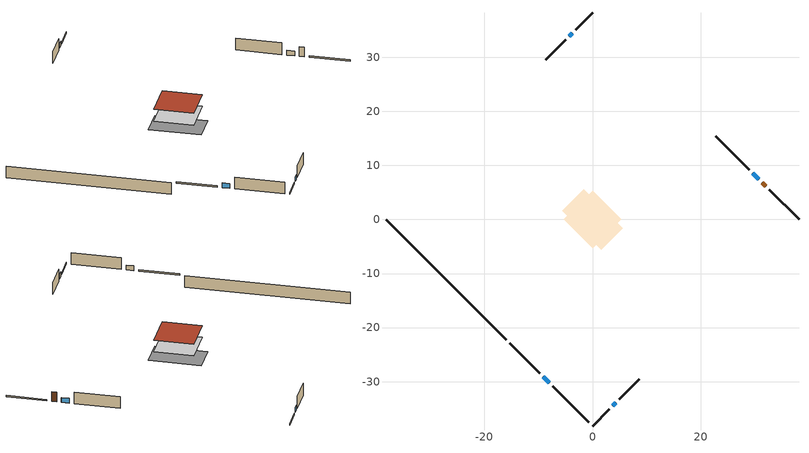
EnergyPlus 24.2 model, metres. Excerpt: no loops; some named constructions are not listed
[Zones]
conditioned space
 floor adiabatic (AdiabaticFloorConstruction): -5.34,0 0,5.34 5.34,0 0,-5.34 z0.3
 floor foundation (Slab1 construction): -5.57,1.59 -1.59,5.57 5.57,-1.59 1.59,-5.57 z-2.13
 wall outside (RimJoist1 construction): -15.27,-22.94 -9.75,-28.46 z0.3:0.61
 wall outside (RimJoist2 construction): 0,38.21 -3.06,35.15 z0.3:0.61
 wall outside (RimJoist3 construction): 38.21,0 32.69,5.52 z0.3:0.61
 wall outside (RimJoist4 construction): 0,-38.21 3.06,-35.15 z0.3:0.61
 wall outside (AdiabaticWallConstruction 1): 32.04,6.17 31.39,6.82 z0.3:2.34
 wall outside (AdiabaticWallConstruction): -9.09,-29.12 -8.05,-30.16 / 30.73,7.48 29.69,8.52 z0.3:1.31; -3.72,34.49 -4.28,33.93 / 3.72,-34.49 4.28,-33.93 z0.3:1.34
 wall outside (Wall1 construction): -7.39,-30.82 -0.66,-37.55 z0.3:2.74
 wall outside (Wall2 construction): -4.94,33.27 -8.68,29.53 z0.3:2.74
 wall outside (Wall3 construction): 29.03,9.18 22.83,15.38 z0.3:2.74
 wall outside (Wall4 construction): 4.94,-33.27 8.68,-29.53 z0.3:2.74
 wall foundation (FoundationWall1 construction): -38.21,0 -15.93,-22.29 z-2.13:0.3
 window (WindowConstruction): -9.09,-29.12 -8.05,-30.16 z0.3:1.31
 window (WindowConstruction 1): -3.72,34.49 -4.28,33.93 z0.3:1.34
 window (WindowConstruction 2): 30.73,7.48 29.69,8.52 z0.3:1.31
 window (WindowConstruction 3): 3.72,-34.49 4.28,-33.93 z0.3:1.34
 door (Door): 32.04,6.17 31.39,6.82 z0.3:2.34
 ceiling adiabatic (AdiabaticFloorConstruction): 0,-5.34 5.34,0 0,5.34 -5.34,0 z0.3
 roof outside (Roof1 construction): 0,5.34 -5.34,0 0,-5.34 5.34,0 z2.74
[EnergyManagementSystem:OutputVariable] Update Frequency=ZoneTimestep
Name | EMS Variable | Type of Data in Variable | EMS Program or Subroutine | Units
loads_clg_skylights_conduction_annual_outvar; loads_clg_skylights_conduction_timeseries_outvar | loads_clg_skylights_conduction | Summed | component_loads_program | J
loads_clg_skylights_solar_annual_outvar; loads_clg_skylights_solar_timeseries_outvar | loads_clg_skylights_solar | Summed | component_loads_program | J
loads_clg_floors_annual_outvar; loads_clg_floors_timeseries_outvar | loads_clg_floors | Summed | component_loads_program | J
loads_clg_slabs_annual_outvar; loads_clg_slabs_timeseries_outvar | loads_clg_slabs | Summed | component_loads_program | J
loads_clg_internal_mass_annual_outvar; loads_clg_internal_mass_timeseries_outvar | loads_clg_internal_mass | Summed | component_loads_program | J
loads_clg_infil_annual_outvar; loads_clg_infil_timeseries_outvar | loads_clg_infil | Summed | component_loads_program | J
loads_clg_natvent_annual_outvar; loads_clg_natvent_timeseries_outvar | loads_clg_natvent | Summed | component_loads_program | J
loads_clg_mechvent_annual_outvar; loads_clg_mechvent_timeseries_outvar | loads_clg_mechvent | Summed | component_loads_program | J
loads_clg_whf_annual_outvar; loads_clg_whf_timeseries_outvar | loads_clg_whf | Summed | component_loads_program | J
loads_clg_ducts_annual_outvar; loads_clg_ducts_timeseries_outvar | loads_clg_ducts | Summed | component_loads_program | J
loads_clg_intgains_annual_outvar; loads_clg_intgains_timeseries_outvar | loads_clg_intgains | Summed | component_loads_program | J
loads_clg_lighting_annual_outvar; loads_clg_lighting_timeseries_outvar | loads_clg_lighting | Summed | component_loads_program | J
loads_htg_tot_annual_outvar; loads_htg_tot_timeseries_outvar | loads_htg_tot | Summed | total_loads_program | J
loads_clg_tot_annual_outvar; loads_clg_tot_timeseries_outvar | loads_clg_tot | Summed | total_loads_program | J
total_infil_flow_rate_timeseries_outvar | total_infil_flow_rate | Averaged | total_airflows_program | m^3/s
total_mechvent_flow_rate_timeseries_outvar | total_mechvent_flow_rate | Averaged | total_airflows_program | m^3/s
total_natvent_flow_rate_timeseries_outvar | total_natvent_flow_rate | Averaged | total_airflows_program | m^3/s
total_whf_flow_rate_timeseries_outvar | total_whf_flow_rate | Averaged | total_airflows_program | m^3/s
[Schedule:Day:Interval]
cooling season schedule day; cooling season schedule day 2; cooling season schedule default day; natural vent schedule default day: No, 24:00, 0
cooling season schedule day 1; natural vent schedule day: No, 24:00, 1
exterior lighting schedule day 10: No, 01:00, 0.552381, 03:00, 0.510952, 05:00, 0.483333, 06:00, 0.538571, 07:00, 0.607619, 08:00, 0.56619, 09:00, 0.428095, 10:00, 0.345238, 12:00, 0.331429, 13:00, 0.345238, 14:00, 0.386667, 15:00, 0.414286, 16:00, 0.483333, 17:00, 0.607619, 18:00, 0.773333, 19:00, 0.88381, 20:00, 0.939048, 21:00, 0.966667, 22:00, 0.897619, 23:00, 0.773333, 24:00, 0.649048
exterior lighting schedule day 11: No, 01:00, 0.571429, 03:00, 0.528571, 05:00, 0.5, 06:00, 0.557143, 07:00, 0.628571, 08:00, 0.585714, 09:00, 0.442857, 10:00, 0.357143, 12:00, 0.342857, 13:00, 0.357143, 14:00, 0.4, 15:00, 0.428571, 16:00, 0.5, 17:00, 0.628571, 18:00, 0.8, 19:00, 0.914286, 20:00, 0.971429, 21:00, 1, 22:00, 0.928571, 23:00, 0.8, 24:00, 0.671429
exterior lighting schedule day 7: No, 01:00, 0.419048, 03:00, 0.387619, 05:00, 0.366667, 06:00, 0.408571, 07:00, 0.460952, 08:00, 0.429524, 09:00, 0.324762, 10:00, 0.261905, 12:00, 0.251429, 13:00, 0.261905, 14:00, 0.293333, 15:00, 0.314286, 16:00, 0.366667, 17:00, 0.460952, 18:00, 0.586667, 19:00, 0.670476, 20:00, 0.712381, 21:00, 0.733333, 22:00, 0.680952, 23:00, 0.586667, 24:00, 0.492381
exterior lighting schedule day 8: No, 01:00, 0.466667, 03:00, 0.431667, 05:00, 0.408333, 06:00, 0.455, 07:00, 0.513333, 08:00, 0.478333, 09:00, 0.361667, 10:00, 0.291667, 12:00, 0.28, 13:00, 0.291667, 14:00, 0.326667, 15:00, 0.35, 16:00, 0.408333, 17:00, 0.513333, 18:00, 0.653333, 19:00, 0.746667, 20:00, 0.793333, 21:00, 0.816667, 22:00, 0.758333, 23:00, 0.653333, 24:00, 0.548333
exterior lighting schedule day 9: No, 01:00, 0.509524, 03:00, 0.47131, 05:00, 0.445833, 06:00, 0.496786, 07:00, 0.560476, 08:00, 0.522262, 09:00, 0.394881, 10:00, 0.318452, 12:00, 0.305714, 13:00, 0.318452, 14:00, 0.356667, 15:00, 0.382143, 16:00, 0.445833, 17:00, 0.560476, 18:00, 0.713333, 19:00, 0.815238, 20:00, 0.86619, 21:00, 0.891667, 22:00, 0.827976, 23:00, 0.713333, 24:00, 0.59869
[Schedule:Week:Daily]
cooling season schedule Week Rule - Jan1-May26: cooling season schedule day, cooling season schedule day, cooling season schedule day, cooling season schedule day, cooling season schedule day, cooling season schedule day, cooling season schedule day, cooling season schedule default day, cooling season schedule default day, cooling season schedule default day, cooling season schedule default day, cooling season schedule default day
cooling season schedule Week Rule - May27-Jun2: cooling season schedule day, cooling season schedule day, cooling season schedule day, cooling season schedule day, cooling season schedule day, cooling season schedule day 1, cooling season schedule day 1, cooling season schedule default day, cooling season schedule default day, cooling season schedule default day, cooling season schedule default day, cooling season schedule default day
cooling season schedule Week Rule - Jun3-Sep29: cooling season schedule day 1, cooling season schedule day 1, cooling season schedule day 1, cooling season schedule day 1, cooling season schedule day 1, cooling season schedule day 1, cooling season schedule day 1, cooling season schedule default day, cooling season schedule default day, cooling season schedule default day, cooling season schedule default day, cooling season schedule default day
cooling season schedule Week Rule - Sep30-Oct6: cooling season schedule day 1, cooling season schedule day 2, cooling season schedule day 2, cooling season schedule day 2, cooling season schedule day 2, cooling season schedule day 2, cooling season schedule day 2, cooling season schedule default day, cooling season schedule default day, cooling season schedule default day, cooling season schedule default day, cooling season schedule default day
cooling season schedule Week Rule - Oct7-Dec31: cooling season schedule day 2, cooling season schedule day 2, cooling season schedule day 2, cooling season schedule day 2, cooling season schedule day 2, cooling season schedule day 2, cooling season schedule day 2, cooling season schedule default day, cooling season schedule default day, cooling season schedule default day, cooling season schedule default day, cooling season schedule default day
natural vent schedule Week Rule - Jan1-Jan6: natural vent schedule day, natural vent schedule day, natural vent schedule default day, natural vent schedule day, natural vent schedule default day, natural vent schedule day, natural vent schedule default day, natural vent schedule default day, natural vent schedule default day, natural vent schedule default day, natural vent schedule default day, natural vent schedule default day
natural vent schedule Week Rule - Jan7-Dec31: natural vent schedule default day, natural vent schedule day, natural vent schedule default day, natural vent schedule day, natural vent schedule default day, natural vent schedule day, natural vent schedule default day, natural vent schedule default day, natural vent schedule default day, natural vent schedule default day, natural vent schedule default day, natural vent schedule default day
[Schedule:Year]
cooling season schedule: cooling season schedule Week Rule - Jan1-May26, 1, 1, 5, 26, cooling season schedule Week Rule - May27-Jun2, 5, 27, 6, 2, cooling season schedule Week Rule - Jun3-Sep29, 6, 3, 9, 29, cooling season schedule Week Rule - Sep30-Oct6, 9, 30, 10, 6, cooling season schedule Week Rule - Oct7-Dec31, 10, 7, 12, 31
natural vent schedule: natural vent schedule Week Rule - Jan1-Jan6, 1, 1, 1, 6, natural vent schedule Week Rule - Jan7-Dec31, 1, 7, 12, 31
[Schedule:File]
hot_water_dishwasher: File=in.schedules.csv; Column Number=5; Rows to Skip at Top=1; Number of Hours of Data=8760; Column Separator=Comma; Interpolate to Timestep=Yes; Minutes per Item=15; Adjust Schedule for Daylight Savings=Yes
